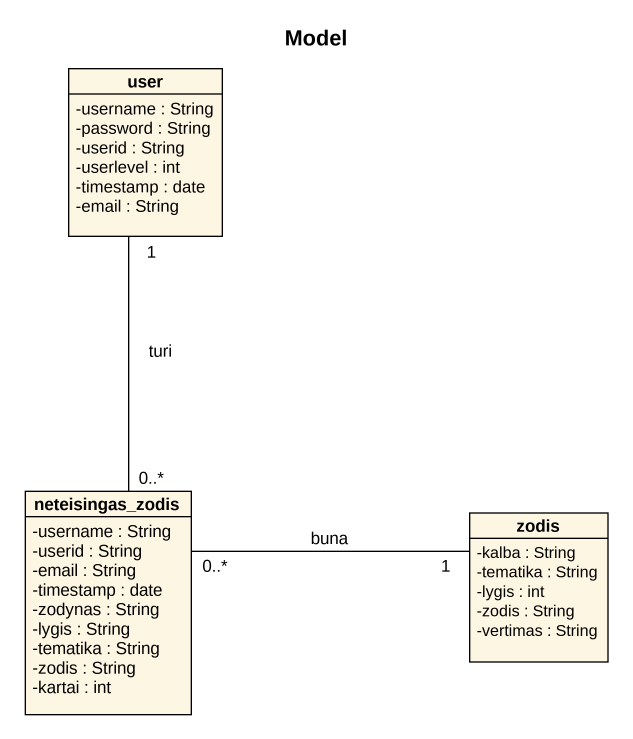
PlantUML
@startuml
title Model
hide circle
hide empty members
skinparam classAttributeIconSize 0
class user {
  -username : String
  -password : String
  -userid : String
  -userlevel : int
  -timestamp : date
  -email : String
}
class neteisingas_zodis {
  -username : String
  -userid : String
  -email : String
  -timestamp : date
  -zodynas : String
  -lygis : String
  -tematika : String
  -zodis : String
  -kartai : int
}
class zodis {
  -kalba : String
  -tematika : String
  -lygis : int
  -zodis : String
  -vertimas : String
}
user "1" -- "0..*" neteisingas_zodis : turi
neteisingas_zodis "0..*" -right- "1" zodis : buna
@enduml
